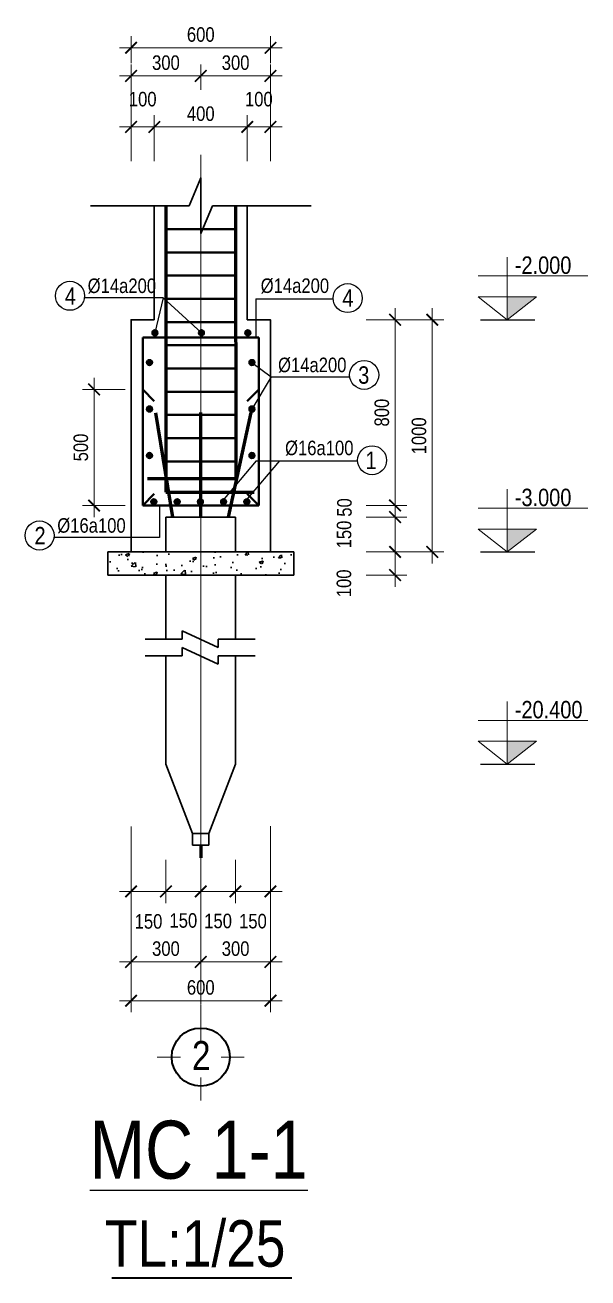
# Model space of a CAD drawing. Header units: inches. Extents: x -995865 to -814036, y 3430062 to 3602072.
# Drawn here: x -888724 to -886301, y 3456154 to 3461550 of the extents above; entities that cross this region are included whole.
import ezdxf
from ezdxf.enums import TextEntityAlignment as Align

# ---------------------------------------------------------------- set-up
doc = ezdxf.new("R2010")
doc.units = ezdxf.units.IN
doc.header["$LTSCALE"] = 2.8
doc.header["$MEASUREMENT"] = 0
doc.linetypes.add('CENTERX2', pattern=[4, 2.5, -0.5, 0.5, -0.5])
doc.linetypes.add('DASHEDX2', pattern=[1.5, 1, -0.5])
for name, color, linetype, lineweight in [('5.TRUC', 1, 'CENTERX2', 13), ('duongkichthuoc', 4, 'Continuous', 13), ('NET BAO', 4, 'Continuous', 30), ('TextThep', 7, 'Continuous', 0), ('THEP DAI', 5, 'Continuous', 40), ('THEP DOC', 2, 'Continuous', 60)]:
    doc.layers.add(name, color=color, linetype=linetype, lineweight=lineweight)
doc.layers.add('NETDUTDUT', color=3, linetype='DASHEDX2')
doc.layers.add('text', color=3, linetype='Continuous')
doc.styles.add('CHỮ', font='VHELVCN0.TTF')
doc.styles.add('Helve-Condense', font='VHELVCN0.TTF')
doc.styles.add('Text.Helve-condense', font='VHELVCN0.TTF')
doc.dimstyles.new('TL25', dxfattribs={"dimscale": 25, "dimtxt": 2.5, "dimasz": 2, "dimexe": 2, "dimexo": 1, "dimgap": 1, "dimtad": 1, "dimdec": 0, "dimzin": 0, "dimdsep": 46, "dimtxsty": 'Helve-Condense', "dimblk": 'ARCHTICK', "dimcen": 2, "dimdle": 2, "dimclrd": 4, "dimclre": 4, "dimclrt": 4, "dimadec": 0, "dimazin": 0, "dimtfac": 0.004, "dimtdec": 0, "dimtmove": 2, "dimatfit": 3, "dimfxl": 1, "dimtolj": 1, "dimtzin": 0, "dimlwd": 9, "dimlwe": 13, "dimarcsym": 1})

# ---------------------------------------------------------------- blocks, each defined once
blk = doc.blocks.new('_ArchTick')
at = {"color": 0, "linetype": 'ByBlock', "const_width": 0.15}
blk.add_lwpolyline([(-0.5, -0.5), (0.5, 0.5)], dxfattribs=at)
blk = doc.blocks.new('*D1124')
at = {"layer": 'DEFPOINTS', "color": 0}
for p in [(-888268.4, 3459980.9), (-888427.3, 3459480.9), (-888268.4, 3459480.9)]:
    blk.add_point(p, dxfattribs=at)
at = {"layer": 'NETDUTDUT', "color": 4, "linetype": 'Continuous', "lineweight": 9}
blk.add_line((-888427.3, 3460030.9), (-888427.3, 3459430.9), dxfattribs=at)
at = {"layer": 'NETDUTDUT', "color": 4, "linetype": 'Continuous', "lineweight": 13}
for p, q in [((-888293.4, 3459980.9), (-888477.3, 3459980.9)), ((-888293.4, 3459480.9), (-888477.3, 3459480.9))]:
    blk.add_line(p, q, dxfattribs=at)
at = {"layer": 'NETDUTDUT', "color": 4, "lineweight": 9, "xscale": 50, "yscale": 50, "zscale": 50}
for p, rotation in [((-888427.3, 3459980.9), 90), ((-888427.3, 3459480.9), 270)]:
    blk.add_blockref('_ArchTick', p, dxfattribs=dict(at, rotation=rotation))
at = {"layer": 'NETDUTDUT', "color": 4, "insert": (-888484.2, 3459730.9), "char_height": 62.5, "attachment_point": 5, "rotation": 90, "style": 'Helve-Condense'}
blk.add_mtext('\\A1;500', dxfattribs=at)
blk = doc.blocks.new('*D1125')
at = {"layer": 'DEFPOINTS', "color": 0}
for p in [(-887281.1, 3460281), (-887281.1, 3459481), (-887131.4, 3459481)]:
    blk.add_point(p, dxfattribs=at)
at = {"layer": 'duongkichthuoc', "color": 4, "linetype": 'Continuous', "lineweight": 9}
blk.add_line((-887131.4, 3460331), (-887131.4, 3459431), dxfattribs=at)
at = {"layer": 'duongkichthuoc', "color": 4, "linetype": 'Continuous', "lineweight": 13}
for p, q in [((-887256.1, 3460281), (-887081.4, 3460281)), ((-887256.1, 3459481), (-887081.4, 3459481))]:
    blk.add_line(p, q, dxfattribs=at)
at = {"layer": 'duongkichthuoc', "color": 4, "lineweight": 9, "xscale": 50, "yscale": 50, "zscale": 50}
for p, rotation in [((-887131.4, 3460281), 90), ((-887131.4, 3459481), 270)]:
    blk.add_blockref('_ArchTick', p, dxfattribs=dict(at, rotation=rotation))
at = {"layer": 'duongkichthuoc', "color": 4, "insert": (-887188.3, 3459881), "char_height": 62.5, "attachment_point": 5, "rotation": 90, "style": 'Helve-Condense'}
blk.add_mtext('\\A1;800', dxfattribs=at)
blk = doc.blocks.new('*D1126')
at = {"layer": 'DEFPOINTS', "color": 0}
for p in [(-887131.4, 3460281), (-887131.4, 3459281), (-886971.4, 3459281)]:
    blk.add_point(p, dxfattribs=at)
at = {"layer": 'duongkichthuoc', "color": 4, "linetype": 'Continuous', "lineweight": 9}
blk.add_line((-886971.4, 3460331), (-886971.4, 3459231), dxfattribs=at)
at = {"layer": 'duongkichthuoc', "color": 4, "linetype": 'Continuous', "lineweight": 13}
for p, q in [((-887106.4, 3460281), (-886921.4, 3460281)), ((-887106.4, 3459281), (-886921.4, 3459281))]:
    blk.add_line(p, q, dxfattribs=at)
at = {"layer": 'duongkichthuoc', "color": 4, "lineweight": 9, "xscale": 50, "yscale": 50, "zscale": 50}
for p, rotation in [((-886971.4, 3460281), 90), ((-886971.4, 3459281), 270)]:
    blk.add_blockref('_ArchTick', p, dxfattribs=dict(at, rotation=rotation))
at = {"layer": 'duongkichthuoc', "color": 4, "insert": (-887028.3, 3459781), "char_height": 62.5, "attachment_point": 5, "rotation": 90, "style": 'Helve-Condense'}
blk.add_mtext('\\A1;1000', dxfattribs=at)
blk = doc.blocks.new('*D1127')
at = {"layer": 'DEFPOINTS', "color": 0}
for p in [(-887281.1, 3459481), (-887281.1, 3459431), (-887131.4, 3459431)]:
    blk.add_point(p, dxfattribs=at)
at = {"layer": 'duongkichthuoc', "color": 4, "linetype": 'Continuous', "lineweight": 9}
blk.add_line((-887131.4, 3459531), (-887131.4, 3459381), dxfattribs=at)
at = {"layer": 'duongkichthuoc', "color": 4, "linetype": 'Continuous', "lineweight": 13}
for p, q in [((-887256.1, 3459481), (-887081.4, 3459481)), ((-887256.1, 3459431), (-887081.4, 3459431))]:
    blk.add_line(p, q, dxfattribs=at)
at = {"layer": 'duongkichthuoc', "color": 4, "lineweight": 9, "xscale": 50, "yscale": 50, "zscale": 50}
for p, rotation in [((-887131.4, 3459481), 90), ((-887131.4, 3459431), 270)]:
    blk.add_blockref('_ArchTick', p, dxfattribs=dict(at, rotation=rotation))
at = {"layer": 'duongkichthuoc', "color": 4, "insert": (-887349.2, 3459472.6), "char_height": 62.5, "attachment_point": 5, "rotation": 90, "style": 'Helve-Condense'}
blk.add_mtext('\\A1;50', dxfattribs=at)
blk = doc.blocks.new('*D1128')
at = {"layer": 'DEFPOINTS', "color": 0}
for p in [(-887281.1, 3459431), (-887281.1, 3459281), (-887131.4, 3459281)]:
    blk.add_point(p, dxfattribs=at)
at = {"layer": 'duongkichthuoc', "color": 4, "linetype": 'Continuous', "lineweight": 9}
blk.add_line((-887131.4, 3459481), (-887131.4, 3459231), dxfattribs=at)
at = {"layer": 'duongkichthuoc', "color": 4, "linetype": 'Continuous', "lineweight": 13}
for p, q in [((-887256.1, 3459431), (-887081.4, 3459431)), ((-887256.1, 3459281), (-887081.4, 3459281))]:
    blk.add_line(p, q, dxfattribs=at)
at = {"layer": 'duongkichthuoc', "color": 4, "lineweight": 9, "xscale": 50, "yscale": 50, "zscale": 50}
for p, rotation in [((-887131.4, 3459431), 90), ((-887131.4, 3459281), 270)]:
    blk.add_blockref('_ArchTick', p, dxfattribs=dict(at, rotation=rotation))
at = {"layer": 'duongkichthuoc', "color": 4, "insert": (-887350.7, 3459356), "char_height": 62.5, "attachment_point": 5, "rotation": 90, "style": 'Helve-Condense'}
blk.add_mtext('\\A1;150', dxfattribs=at)
blk = doc.blocks.new('*D1129')
at = {"layer": 'DEFPOINTS', "color": 0}
for p in [(-887281.1, 3459281), (-887281.1, 3459181), (-887131.4, 3459181)]:
    blk.add_point(p, dxfattribs=at)
at = {"layer": 'duongkichthuoc', "color": 4, "linetype": 'Continuous', "lineweight": 9}
blk.add_line((-887131.4, 3459331), (-887131.4, 3459131), dxfattribs=at)
at = {"layer": 'duongkichthuoc', "color": 4, "linetype": 'Continuous', "lineweight": 13}
for p, q in [((-887256.1, 3459281), (-887081.4, 3459281)), ((-887256.1, 3459181), (-887081.4, 3459181))]:
    blk.add_line(p, q, dxfattribs=at)
at = {"layer": 'duongkichthuoc', "color": 4, "lineweight": 9, "xscale": 50, "yscale": 50, "zscale": 50}
for p, rotation in [((-887131.4, 3459281), 90), ((-887131.4, 3459181), 270)]:
    blk.add_blockref('_ArchTick', p, dxfattribs=dict(at, rotation=rotation))
at = {"layer": 'duongkichthuoc', "color": 4, "insert": (-887351.3, 3459145.8), "char_height": 62.5, "attachment_point": 5, "rotation": 90, "style": 'Helve-Condense'}
blk.add_mtext('\\A1;100', dxfattribs=at)
blk = doc.blocks.new('*D1130')
at = {"layer": 'DEFPOINTS', "color": 0}
for p in [(-888168, 3461111.6), (-888268, 3460939.3), (-888168, 3460939.3)]:
    blk.add_point(p, dxfattribs=at)
at = {"layer": 'NETDUTDUT', "color": 4, "linetype": 'Continuous', "lineweight": 13}
for p, q in [((-888268, 3460964.3), (-888268, 3461161.6)), ((-888168, 3460964.3), (-888168, 3461161.6))]:
    blk.add_line(p, q, dxfattribs=at)
at = {"layer": 'NETDUTDUT', "color": 4, "linetype": 'Continuous', "lineweight": 9}
blk.add_line((-888318, 3461111.6), (-888118, 3461111.6), dxfattribs=at)
at = {"layer": 'NETDUTDUT', "color": 4, "lineweight": 9, "xscale": 50, "yscale": 50, "zscale": 50, "rotation": 180}
blk.add_blockref('_ArchTick', (-888268, 3461111.6), dxfattribs=at)
at = {"layer": 'NETDUTDUT', "color": 4, "lineweight": 9, "xscale": 50, "yscale": 50, "zscale": 50}
blk.add_blockref('_ArchTick', (-888168, 3461111.6), dxfattribs=at)
at = {"layer": 'NETDUTDUT', "color": 4, "insert": (-888218, 3461231), "char_height": 62.5, "attachment_point": 5, "style": 'Helve-Condense'}
blk.add_mtext('\\A1;100', dxfattribs=at)
blk = doc.blocks.new('*D1131')
at = {"layer": 'DEFPOINTS', "color": 0}
for p in [(-887768, 3461111.6), (-888168, 3460939.3), (-887768, 3460939.3)]:
    blk.add_point(p, dxfattribs=at)
at = {"layer": 'NETDUTDUT', "color": 4, "linetype": 'Continuous', "lineweight": 13}
for p, q in [((-888168, 3460964.3), (-888168, 3461161.6)), ((-887768, 3460964.3), (-887768, 3461161.6))]:
    blk.add_line(p, q, dxfattribs=at)
at = {"layer": 'NETDUTDUT', "color": 4, "linetype": 'Continuous', "lineweight": 9}
blk.add_line((-888218, 3461111.6), (-887718, 3461111.6), dxfattribs=at)
at = {"layer": 'NETDUTDUT', "color": 4, "lineweight": 9, "xscale": 50, "yscale": 50, "zscale": 50, "rotation": 180}
blk.add_blockref('_ArchTick', (-888168, 3461111.6), dxfattribs=at)
at = {"layer": 'NETDUTDUT', "color": 4, "lineweight": 9, "xscale": 50, "yscale": 50, "zscale": 50}
blk.add_blockref('_ArchTick', (-887768, 3461111.6), dxfattribs=at)
at = {"layer": 'NETDUTDUT', "color": 4, "insert": (-887968, 3461168.5), "char_height": 62.5, "attachment_point": 5, "style": 'Helve-Condense'}
blk.add_mtext('\\A1;400', dxfattribs=at)
blk = doc.blocks.new('*D1132')
at = {"layer": 'DEFPOINTS', "color": 0}
for p in [(-887668, 3461111.6), (-887768, 3460939.3), (-887668, 3460939.3)]:
    blk.add_point(p, dxfattribs=at)
at = {"layer": 'NETDUTDUT', "color": 4, "linetype": 'Continuous', "lineweight": 13}
for p, q in [((-887768, 3460964.3), (-887768, 3461161.6)), ((-887668, 3460964.3), (-887668, 3461161.6))]:
    blk.add_line(p, q, dxfattribs=at)
at = {"layer": 'NETDUTDUT', "color": 4, "linetype": 'Continuous', "lineweight": 9}
blk.add_line((-887818, 3461111.6), (-887618, 3461111.6), dxfattribs=at)
at = {"layer": 'NETDUTDUT', "color": 4, "lineweight": 9, "xscale": 50, "yscale": 50, "zscale": 50, "rotation": 180}
blk.add_blockref('_ArchTick', (-887768, 3461111.6), dxfattribs=at)
at = {"layer": 'NETDUTDUT', "color": 4, "lineweight": 9, "xscale": 50, "yscale": 50, "zscale": 50}
blk.add_blockref('_ArchTick', (-887668, 3461111.6), dxfattribs=at)
at = {"layer": 'NETDUTDUT', "color": 4, "insert": (-887718, 3461231), "char_height": 62.5, "attachment_point": 5, "style": 'Helve-Condense'}
blk.add_mtext('\\A1;100', dxfattribs=at)
blk = doc.blocks.new('*D1133')
at = {"layer": 'DEFPOINTS', "color": 0}
for p in [(-887968, 3461331.2), (-887968, 3461246.9), (-888268, 3461111.6)]:
    blk.add_point(p, dxfattribs=at)
at = {"layer": 'NETDUTDUT', "color": 4, "linetype": 'Continuous', "lineweight": 13}
for p, q in [((-888268, 3461136.6), (-888268, 3461381.2)), ((-887968, 3461271.9), (-887968, 3461381.2))]:
    blk.add_line(p, q, dxfattribs=at)
at = {"layer": 'NETDUTDUT', "color": 4, "linetype": 'Continuous', "lineweight": 9}
blk.add_line((-888318, 3461331.2), (-887918, 3461331.2), dxfattribs=at)
at = {"layer": 'NETDUTDUT', "color": 4, "lineweight": 9, "xscale": 50, "yscale": 50, "zscale": 50, "rotation": 180}
blk.add_blockref('_ArchTick', (-888268, 3461331.2), dxfattribs=at)
at = {"layer": 'NETDUTDUT', "color": 4, "lineweight": 9, "xscale": 50, "yscale": 50, "zscale": 50}
blk.add_blockref('_ArchTick', (-887968, 3461331.2), dxfattribs=at)
at = {"layer": 'NETDUTDUT', "color": 4, "insert": (-888118, 3461388.1), "char_height": 62.5, "attachment_point": 5, "style": 'Helve-Condense'}
blk.add_mtext('\\A1;300', dxfattribs=at)
blk = doc.blocks.new('*D1134')
at = {"layer": 'DEFPOINTS', "color": 0}
for p in [(-887668, 3461331.2), (-887968, 3461246.9), (-887668, 3461111.6)]:
    blk.add_point(p, dxfattribs=at)
at = {"layer": 'NETDUTDUT', "color": 4, "linetype": 'Continuous', "lineweight": 13}
for p, q in [((-887968, 3461271.9), (-887968, 3461381.2)), ((-887668, 3461136.6), (-887668, 3461381.2))]:
    blk.add_line(p, q, dxfattribs=at)
at = {"layer": 'NETDUTDUT', "color": 4, "linetype": 'Continuous', "lineweight": 9}
blk.add_line((-888018, 3461331.2), (-887618, 3461331.2), dxfattribs=at)
at = {"layer": 'NETDUTDUT', "color": 4, "lineweight": 9, "xscale": 50, "yscale": 50, "zscale": 50, "rotation": 180}
blk.add_blockref('_ArchTick', (-887968, 3461331.2), dxfattribs=at)
at = {"layer": 'NETDUTDUT', "color": 4, "lineweight": 9, "xscale": 50, "yscale": 50, "zscale": 50}
blk.add_blockref('_ArchTick', (-887668, 3461331.2), dxfattribs=at)
at = {"layer": 'NETDUTDUT', "color": 4, "insert": (-887818, 3461388.1), "char_height": 62.5, "attachment_point": 5, "style": 'Helve-Condense'}
blk.add_mtext('\\A1;300', dxfattribs=at)
blk = doc.blocks.new('*D1135')
at = {"layer": 'DEFPOINTS', "color": 0}
for p in [(-887668, 3461452.5), (-888268, 3461361), (-887668, 3461361)]:
    blk.add_point(p, dxfattribs=at)
at = {"layer": 'NETDUTDUT', "color": 4, "linetype": 'Continuous', "lineweight": 13}
for p, q in [((-888268, 3461386), (-888268, 3461502.5)), ((-887668, 3461386), (-887668, 3461502.5))]:
    blk.add_line(p, q, dxfattribs=at)
at = {"layer": 'NETDUTDUT', "color": 4, "linetype": 'Continuous', "lineweight": 9}
blk.add_line((-888318, 3461452.5), (-887618, 3461452.5), dxfattribs=at)
at = {"layer": 'NETDUTDUT', "color": 4, "lineweight": 9, "xscale": 50, "yscale": 50, "zscale": 50, "rotation": 180}
blk.add_blockref('_ArchTick', (-888268, 3461452.5), dxfattribs=at)
at = {"layer": 'NETDUTDUT', "color": 4, "lineweight": 9, "xscale": 50, "yscale": 50, "zscale": 50}
blk.add_blockref('_ArchTick', (-887668, 3461452.5), dxfattribs=at)
at = {"layer": 'NETDUTDUT', "color": 4, "insert": (-887968, 3461509.4), "char_height": 62.5, "attachment_point": 5, "style": 'Helve-Condense'}
blk.add_mtext('\\A1;600', dxfattribs=at)
blk = doc.blocks.new('*D1136')
at = {"layer": 'DEFPOINTS', "color": 0}
for p in [(-888268, 3458122.9), (-888118, 3457980.2), (-888118, 3457818.9)]:
    blk.add_point(p, dxfattribs=at)
at = {"layer": 'NETDUTDUT', "color": 4, "linetype": 'Continuous', "lineweight": 13}
for p, q in [((-888268, 3458097.9), (-888268, 3457768.9)), ((-888118, 3457955.2), (-888118, 3457768.9))]:
    blk.add_line(p, q, dxfattribs=at)
at = {"layer": 'NETDUTDUT', "color": 4, "linetype": 'Continuous', "lineweight": 9}
blk.add_line((-888318, 3457818.9), (-888068, 3457818.9), dxfattribs=at)
at = {"layer": 'NETDUTDUT', "color": 4, "lineweight": 9, "xscale": 50, "yscale": 50, "zscale": 50, "rotation": 180}
blk.add_blockref('_ArchTick', (-888268, 3457818.9), dxfattribs=at)
at = {"layer": 'NETDUTDUT', "color": 4, "lineweight": 9, "xscale": 50, "yscale": 50, "zscale": 50}
blk.add_blockref('_ArchTick', (-888118, 3457818.9), dxfattribs=at)
at = {"layer": 'NETDUTDUT', "color": 4, "insert": (-888193, 3457689.3), "char_height": 62.5, "attachment_point": 5, "style": 'Helve-Condense'}
blk.add_mtext('\\A1;150', dxfattribs=at)
blk = doc.blocks.new('*D1137')
at = {"layer": 'DEFPOINTS', "color": 0}
for p in [(-888118, 3457980.2), (-887968, 3457980.2), (-887968, 3457818.9)]:
    blk.add_point(p, dxfattribs=at)
at = {"layer": 'NETDUTDUT', "color": 4, "linetype": 'Continuous', "lineweight": 13}
for p, q in [((-888118, 3457955.2), (-888118, 3457768.9)), ((-887968, 3457955.2), (-887968, 3457768.9))]:
    blk.add_line(p, q, dxfattribs=at)
at = {"layer": 'NETDUTDUT', "color": 4, "linetype": 'Continuous', "lineweight": 9}
blk.add_line((-888168, 3457818.9), (-887918, 3457818.9), dxfattribs=at)
at = {"layer": 'NETDUTDUT', "color": 4, "lineweight": 9, "xscale": 50, "yscale": 50, "zscale": 50, "rotation": 180}
blk.add_blockref('_ArchTick', (-888118, 3457818.9), dxfattribs=at)
at = {"layer": 'NETDUTDUT', "color": 4, "lineweight": 9, "xscale": 50, "yscale": 50, "zscale": 50}
blk.add_blockref('_ArchTick', (-887968, 3457818.9), dxfattribs=at)
at = {"layer": 'NETDUTDUT', "color": 4, "insert": (-888043, 3457693.4), "char_height": 62.5, "attachment_point": 5, "style": 'Helve-Condense'}
blk.add_mtext('\\A1;150', dxfattribs=at)
blk = doc.blocks.new('*D1138')
at = {"layer": 'DEFPOINTS', "color": 0}
for p in [(-887968, 3457980.2), (-887818.7, 3457980.2), (-887818.7, 3457818.9)]:
    blk.add_point(p, dxfattribs=at)
at = {"layer": 'NETDUTDUT', "color": 4, "linetype": 'Continuous', "lineweight": 13}
for p, q in [((-887968, 3457955.2), (-887968, 3457768.9)), ((-887818.7, 3457955.2), (-887818.7, 3457768.9))]:
    blk.add_line(p, q, dxfattribs=at)
at = {"layer": 'NETDUTDUT', "color": 4, "linetype": 'Continuous', "lineweight": 9}
blk.add_line((-888018, 3457818.9), (-887768.7, 3457818.9), dxfattribs=at)
at = {"layer": 'NETDUTDUT', "color": 4, "lineweight": 9, "xscale": 50, "yscale": 50, "zscale": 50, "rotation": 180}
blk.add_blockref('_ArchTick', (-887968, 3457818.9), dxfattribs=at)
at = {"layer": 'NETDUTDUT', "color": 4, "lineweight": 9, "xscale": 50, "yscale": 50, "zscale": 50}
blk.add_blockref('_ArchTick', (-887818.7, 3457818.9), dxfattribs=at)
at = {"layer": 'NETDUTDUT', "color": 4, "insert": (-887893.4, 3457691.2), "char_height": 62.5, "attachment_point": 5, "style": 'Helve-Condense'}
blk.add_mtext('\\A1;150', dxfattribs=at)
blk = doc.blocks.new('*D1139')
at = {"layer": 'DEFPOINTS', "color": 0}
for p in [(-887668, 3458125.6), (-887818.7, 3457980.2), (-887668, 3457818.9)]:
    blk.add_point(p, dxfattribs=at)
at = {"layer": 'NETDUTDUT', "color": 4, "linetype": 'Continuous', "lineweight": 13}
for p, q in [((-887668, 3458100.6), (-887668, 3457768.9)), ((-887818.7, 3457955.2), (-887818.7, 3457768.9))]:
    blk.add_line(p, q, dxfattribs=at)
at = {"layer": 'NETDUTDUT', "color": 4, "linetype": 'Continuous', "lineweight": 9}
blk.add_line((-887868.7, 3457818.9), (-887618, 3457818.9), dxfattribs=at)
at = {"layer": 'NETDUTDUT', "color": 4, "lineweight": 9, "xscale": 50, "yscale": 50, "zscale": 50, "rotation": 180}
blk.add_blockref('_ArchTick', (-887818.7, 3457818.9), dxfattribs=at)
at = {"layer": 'NETDUTDUT', "color": 4, "lineweight": 9, "xscale": 50, "yscale": 50, "zscale": 50}
blk.add_blockref('_ArchTick', (-887668, 3457818.9), dxfattribs=at)
at = {"layer": 'NETDUTDUT', "color": 4, "insert": (-887743.4, 3457690.4), "char_height": 62.5, "attachment_point": 5, "style": 'Helve-Condense'}
blk.add_mtext('\\A1;150', dxfattribs=at)
blk = doc.blocks.new('*D1140')
at = {"layer": 'DEFPOINTS', "color": 0}
for p in [(-888268, 3457806.3), (-887968, 3457806.3), (-887968, 3457515.2)]:
    blk.add_point(p, dxfattribs=at)
at = {"layer": 'NETDUTDUT', "color": 4, "linetype": 'Continuous', "lineweight": 13}
for p, q in [((-888268, 3457781.3), (-888268, 3457465.2)), ((-887968, 3457781.3), (-887968, 3457465.2))]:
    blk.add_line(p, q, dxfattribs=at)
at = {"layer": 'NETDUTDUT', "color": 4, "linetype": 'Continuous', "lineweight": 9}
blk.add_line((-888318, 3457515.2), (-887918, 3457515.2), dxfattribs=at)
at = {"layer": 'NETDUTDUT', "color": 4, "lineweight": 9, "xscale": 50, "yscale": 50, "zscale": 50, "rotation": 180}
blk.add_blockref('_ArchTick', (-888268, 3457515.2), dxfattribs=at)
at = {"layer": 'NETDUTDUT', "color": 4, "lineweight": 9, "xscale": 50, "yscale": 50, "zscale": 50}
blk.add_blockref('_ArchTick', (-887968, 3457515.2), dxfattribs=at)
at = {"layer": 'NETDUTDUT', "color": 4, "insert": (-888118, 3457572.1), "char_height": 62.5, "attachment_point": 5, "style": 'Helve-Condense'}
blk.add_mtext('\\A1;300', dxfattribs=at)
blk = doc.blocks.new('*D1141')
at = {"layer": 'DEFPOINTS', "color": 0}
for p in [(-887968, 3457806.3), (-887668, 3457818.9), (-887668, 3457515.2)]:
    blk.add_point(p, dxfattribs=at)
at = {"layer": 'NETDUTDUT', "color": 4, "linetype": 'Continuous', "lineweight": 13}
for p, q in [((-887968, 3457781.3), (-887968, 3457465.2)), ((-887668, 3457793.9), (-887668, 3457465.2))]:
    blk.add_line(p, q, dxfattribs=at)
at = {"layer": 'NETDUTDUT', "color": 4, "linetype": 'Continuous', "lineweight": 9}
blk.add_line((-888018, 3457515.2), (-887618, 3457515.2), dxfattribs=at)
at = {"layer": 'NETDUTDUT', "color": 4, "lineweight": 9, "xscale": 50, "yscale": 50, "zscale": 50, "rotation": 180}
blk.add_blockref('_ArchTick', (-887968, 3457515.2), dxfattribs=at)
at = {"layer": 'NETDUTDUT', "color": 4, "lineweight": 9, "xscale": 50, "yscale": 50, "zscale": 50}
blk.add_blockref('_ArchTick', (-887668, 3457515.2), dxfattribs=at)
at = {"layer": 'NETDUTDUT', "color": 4, "insert": (-887818, 3457572.1), "char_height": 62.5, "attachment_point": 5, "style": 'Helve-Condense'}
blk.add_mtext('\\A1;300', dxfattribs=at)
blk = doc.blocks.new('*D1143')
at = {"layer": 'DEFPOINTS', "color": 0}
for p in [(-888268, 3457515.2), (-887668, 3457515.2), (-887668, 3457348.1)]:
    blk.add_point(p, dxfattribs=at)
at = {"layer": 'NETDUTDUT', "color": 4, "linetype": 'Continuous', "lineweight": 13}
for p, q in [((-888268, 3457490.2), (-888268, 3457298.1)), ((-887668, 3457490.2), (-887668, 3457298.1))]:
    blk.add_line(p, q, dxfattribs=at)
at = {"layer": 'NETDUTDUT', "color": 4, "linetype": 'Continuous', "lineweight": 9}
blk.add_line((-888318, 3457348.1), (-887618, 3457348.1), dxfattribs=at)
at = {"layer": 'NETDUTDUT', "color": 4, "lineweight": 9, "xscale": 50, "yscale": 50, "zscale": 50, "rotation": 180}
blk.add_blockref('_ArchTick', (-888268, 3457348.1), dxfattribs=at)
at = {"layer": 'NETDUTDUT', "color": 4, "lineweight": 9, "xscale": 50, "yscale": 50, "zscale": 50}
blk.add_blockref('_ArchTick', (-887668, 3457348.1), dxfattribs=at)
at = {"layer": 'NETDUTDUT', "color": 4, "insert": (-887968, 3457405), "char_height": 62.5, "attachment_point": 5, "style": 'Helve-Condense'}
blk.add_mtext('\\A1;600', dxfattribs=at)

msp = doc.modelspace()

# ---------------------------------------------------------------- hatches: boundary and pattern name
at = {"layer": 'NET BAO'}
for points in [[(-888177.7, 3460224.9, 1), (-888152.7, 3460224.9, 1)], [(-887977.7, 3460224.9, 1), (-887952.7, 3460224.9, 1)], [(-887777.7, 3460224.9, 1), (-887752.7, 3460224.9, 1)], [(-888201, 3460096.7, 1), (-888176, 3460096.7, 1)], [(-887760.1, 3460096.7, 1), (-887735.1, 3460096.7, 1)], [(-888201, 3459896.7, 1), (-888176, 3459896.7, 1)], [(-887760.1, 3459896.7, 1), (-887735.1, 3459896.7, 1)], [(-888201, 3459696.7, 1), (-888176, 3459696.7, 1)], [(-887760.1, 3459696.7, 1), (-887735.1, 3459696.7, 1)], [(-888182.3, 3459496.7, 1), (-888157.3, 3459496.7, 1)], [(-888082.3, 3459496.7, 1), (-888057.3, 3459496.7, 1)], [(-887982.3, 3459496.7, 1), (-887957.3, 3459496.7, 1)], [(-887882.3, 3459496.7, 1), (-887857.3, 3459496.7, 1)], [(-887782.3, 3459496.7, 1), (-887757.3, 3459496.7, 1)]]:
    msp.add_hatch(color=2, dxfattribs=at).paths.add_polyline_path(points)
h = msp.add_hatch(dxfattribs=at)
h.set_pattern_fill('AR-CONC', color=256, scale=20, style=0)
h.set_pattern_definition([(50, (0, 0), (143.4520365, -12.550427), [15, -165]), (355, (0, 0), (-27.750267, 150.438427), [12, -132]), (100.4514, (11.95, -1.05), (115.7018763, 137.8879084), [12.748038, -140.2284224]), (46.1842, (0, 40), (213.44821, -33.103803), [22.5, -247.5]), (96.6356, (17.79, 37.24), (186.932541, 194.823574), [19.122058, -210.3426]), (351.1842, (0, 40), (186.932389, 194.82372), [18, -198]), (21, (20, 30), (119.3814104, -80.523778), [15, -165]), (326, (20, 30), (48.6630664, 145.030009), [12, -132]), (71.4514, (29.95, 23.29), (168.0445257, 64.5060993), [12.748038, -140.2284224]), (37.5, (0, 0), (2.4319711, 66.5787708), [0, -130.4, 0, -134, 0, -132.5]), (7.5, (0, 0), (52.6139075, 78.8823424), [0, -76.4, 0, -127.4, 0, -50.5]), (327.5, (-44.6, 0), (106.7644872, -4.51097435), [0, -50, 0, -156, 0, -207]), (317.5, (-64.6, 0), (116.6372339, 20.0209965), [0, -65, 0, -103.6, 0, -147])])
h.paths.add_polyline_path([(-888268, 3459281), (-888368, 3459281), (-888368, 3459181), (-887968, 3459181), (-887968, 3459281)])
h.paths.add_polyline_path([(-887568, 3459181), (-887568, 3459281), (-887668, 3459281), (-887968, 3459281), (-887968, 3459181)])
at = {"layer": 'text', "lineweight": 20, "ltscale": 20}
h = msp.add_hatch(color=256, dxfattribs=at)
h.dxf.hatch_style = 1
h.paths.add_polyline_path([(-886522.4, 3460379.8), (-886648.2, 3460379.8), (-886648.2, 3460281.4)])
h = msp.add_hatch(color=256, dxfattribs=at)
h.dxf.hatch_style = 1
h.paths.add_polyline_path([(-886522.4, 3459379.4), (-886648.2, 3459379.4), (-886648.2, 3459281)])
h = msp.add_hatch(color=256, dxfattribs=at)
h.dxf.hatch_style = 1
h.paths.add_polyline_path([(-886522.4, 3458465.4), (-886648.2, 3458465.4), (-886648.2, 3458367)])

# ---------------------------------------------------------------- linework, layer by layer
at = {"layer": '5.TRUC'}
msp.add_line((-887968, 3460992.1), (-887968, 3457166.7), dxfattribs=at)
at = {"layer": 'duongkichthuoc'}
msp.add_line((-887131.4, 3460281), (-887131.4, 3459181), dxfattribs=at)
at = {"layer": 'NET BAO'}
for p, q in [((-887968.1, 3460892.4), (-888018.1, 3460772.4)), ((-887968.1, 3460892.4), (-887968, 3460652.6)), ((-888443.1, 3460772.4), (-888018.1, 3460772.4)), ((-888168, 3460772.4), (-888168, 3460281)), ((-887918.1, 3460772.4), (-887968.1, 3460652.4)), ((-887918.1, 3460772.4), (-887493.1, 3460772.4)), ((-887768, 3460772.4), (-887768, 3460281)), ((-888118, 3459430.9), (-888118, 3459281)), ((-887818, 3459430.9), (-888118, 3459430.9)), ((-887818, 3459430.9), (-887818, 3459281)), ((-888268, 3459281), (-888368, 3459281)), ((-888368, 3459281), (-888368, 3459181)), ((-887568, 3459281), (-887668, 3459281)), ((-887568, 3459181), (-887568, 3459281)), ((-888368, 3459181), (-887568, 3459181)), ((-888118, 3459181), (-888118, 3458905.2)), ((-887818, 3459181), (-887818, 3458905.2)), ((-888048.3, 3458905.2), (-888048.3, 3458940.7)), ((-888048.3, 3458940.7), (-887892.4, 3458869.7)), ((-888207.4, 3458905.2), (-888048.3, 3458905.2)), ((-887892.4, 3458905.2), (-887892.4, 3458869.7)), ((-887733.4, 3458905.2), (-887892.4, 3458905.2)), ((-888207.4, 3458833.3), (-888048.3, 3458833.3)), ((-888118, 3458833.3), (-888118, 3458367)), ((-888118, 3458833.3), (-888118, 3458447.1)), ((-888048.3, 3458833.3), (-888048.3, 3458868.8)), ((-888048.3, 3458868.8), (-887892.4, 3458797.8)), ((-887892.4, 3458833.3), (-887892.4, 3458797.8)), ((-887733.4, 3458833.3), (-887892.4, 3458833.3)), ((-887818.7, 3458833.3), (-887818.7, 3458367)), ((-887818, 3458833.3), (-887818, 3458447.1)), ((-888118, 3458367), (-888003.2, 3458068)), ((-887933.2, 3458068), (-887818.7, 3458367)), ((-888003.2, 3458018), (-888003.2, 3458068)), ((-888003.2, 3458068), (-887933.2, 3458068)), ((-887933.2, 3458018), (-888003.2, 3458018)), ((-887933.2, 3458068), (-887933.2, 3458018))]:
    msp.add_line(p, q, dxfattribs=at)
msp.add_lwpolyline([(-888168, 3460281), (-888268, 3460281), (-888268, 3459281), (-887668, 3459281), (-887668, 3460281), (-887768, 3460281)], dxfattribs=at)
at = {"layer": 'NET BAO', "color": 2}
for centre in [(-888165.2, 3460224.9), (-887965.2, 3460224.9), (-887765.2, 3460224.9), (-888188.5, 3460096.7), (-887747.6, 3460096.7), (-888188.5, 3459896.7), (-887747.6, 3459896.7), (-888188.5, 3459696.7), (-887747.6, 3459696.7), (-888169.8, 3459496.7), (-888069.8, 3459496.7), (-887969.8, 3459496.7), (-887869.8, 3459496.7), (-887769.8, 3459496.7)]:
    msp.add_circle(centre, 12.5, dxfattribs=at)
at = {"layer": 'text', "lineweight": 20, "ltscale": 20}
for p, q in [((-886648.2, 3460281.4), (-886648.2, 3460551.4)), ((-886774.1, 3460469.8), (-886301.1, 3460469.8)), ((-886648.2, 3459281), (-886648.2, 3459551)), ((-886774.1, 3459469.4), (-886301.1, 3459469.4)), ((-886648.2, 3458367), (-886648.2, 3458637)), ((-886774.1, 3458555.4), (-886301.1, 3458555.4))]:
    msp.add_line(p, q, dxfattribs=at)
at = {"layer": 'text'}
for p, q in [((-888130.1, 3460375.9), (-888469.2, 3460375.9)), ((-888130.1, 3460375.9), (-888165.2, 3460224.9)), ((-888130.1, 3460375.9), (-887965.2, 3460224.9)), ((-886763.5, 3460281.4), (-886529.2, 3460281.4)), ((-887747.6, 3460096.7), (-887665.6, 3460035.1)), ((-887665.6, 3460035.1), (-887747.6, 3459896.7)), ((-887665.6, 3460035.1), (-887326.5, 3460035.1)), ((-888145.5, 3459480.9), (-888145.5, 3459343.6)), ((-888145.5, 3459343.6), (-888600, 3459343.6)), ((-886763.5, 3459281), (-886529.2, 3459281)), ((-886763.5, 3458367), (-886529.2, 3458367))]:
    msp.add_line(p, q, dxfattribs=at)
at = {"layer": 'text', "color": 3}
for p, q in [((-887730.9, 3460371.9), (-887397.9, 3460371.9)), ((-887730.9, 3460371.9), (-887730.9, 3460204.1)), ((-887729.5, 3459673.3), (-887867.6, 3459509.6)), ((-887629.5, 3459673.3), (-887767.6, 3459509.6)), ((-887729.5, 3459673.3), (-887293, 3459673.3))]:
    msp.add_line(p, q, dxfattribs=at)
at = {"layer": 'text', "lineweight": 35}
msp.add_line((-888350.7, 3456154), (-887575.6, 3456154), dxfattribs=at)
at = {"layer": 'text', "lineweight": 20, "ltscale": 20}
for points in [[(-886774.1, 3460379.8), (-886648.2, 3460281.4), (-886522.4, 3460379.8)], [(-886774.1, 3459379.4), (-886648.2, 3459281), (-886522.4, 3459379.4)], [(-886774.1, 3458465.4), (-886648.2, 3458367), (-886522.4, 3458465.4)]]:
    msp.add_lwpolyline(points, close=True, dxfattribs=at)
at = {"layer": 'text'}
for centre in [(-888531.1, 3460384.2), (-887264.5, 3460043.4), (-888662, 3459351.9)]:
    msp.add_circle(centre, 62.5, dxfattribs=at)
at = {"layer": 'text', "color": 3}
for centre in [(-887335.5, 3460374.4), (-887230.6, 3459675.8)]:
    msp.add_circle(centre, 62.5, dxfattribs=at)
at = {"layer": 'TextThep', "lineweight": 18}
for p, q in [((-887968, 3457192.9), (-887968, 3457292.9)), ((-888155.5, 3457105.4), (-888055.5, 3457105.4)), ((-887880.5, 3457105.4), (-887780.5, 3457105.4)), ((-887968, 3457017.9), (-887968, 3456917.9))]:
    msp.add_line(p, q, dxfattribs=at)
at = {"layer": 'TextThep', "lineweight": 35}
msp.add_circle((-887968, 3457105.4), 125, dxfattribs=at)
at = {"layer": 'THEP DAI'}
for p, q in [((-888118.3, 3460671.1), (-887818.3, 3460671.3)), ((-888118.3, 3460571.1), (-887818.1, 3460571.3)), ((-888118, 3460471.1), (-887818, 3460471.3)), ((-888118.3, 3460371.1), (-887817.8, 3460371.3)), ((-888118.3, 3460271.1), (-887817.7, 3460271.3)), ((-888218, 3459480.9), (-888218, 3460204.1)), ((-887718.6, 3460204.1), (-888218, 3460204.1)), ((-887717.9, 3459481.3), (-887718.6, 3460204.1)), ((-888118.3, 3460171.1), (-887817.5, 3460171.3)), ((-888118.3, 3460071.1), (-887817.4, 3460071.3)), ((-888218, 3459480.9), (-888218, 3460020.9)), ((-888168, 3459930.9), (-888218, 3459980.9)), ((-888118, 3459971.1), (-887817.2, 3459971.3)), ((-887768, 3459930.9), (-887718, 3459980.9)), ((-888118.3, 3459871.1), (-887817.1, 3459871.3)), ((-888118.2, 3459771.1), (-887816.9, 3459771.3)), ((-888117.9, 3459671.1), (-887816.8, 3459671.3)), ((-888218, 3459480.9), (-888168, 3459530.9)), ((-887718, 3459480.9), (-887768, 3459530.9)), ((-888218, 3459480.9), (-887718, 3459480.9))]:
    msp.add_line(p, q, dxfattribs=at)
at = {"layer": 'THEP DOC'}
for p, q in [((-888118.3, 3460772.4), (-888118.3, 3459538.2)), ((-887818.4, 3460772.4), (-887816.7, 3459597.8)), ((-888088, 3459430.9), (-888161.2, 3459879.6)), ((-887968, 3459430.9), (-887968, 3459881)), ((-887848, 3459430.9), (-887750.9, 3459881)), ((-888196.9, 3459597.8), (-887816.7, 3459597.8)), ((-888118.3, 3459538.2), (-887738, 3459538.2)), ((-887968.2, 3458018), (-887968.2, 3457962.8))]:
    msp.add_line(p, q, dxfattribs=at)

# ---------------------------------------------------------------- texts
at = {"layer": 'text', "lineweight": 20, "ltscale": 20, "style": 'CHỮ'}
for s, p in [(' -2.000', (-886639.8, 3460478.8)), (' -3.000', (-886639.8, 3459478.4)), (' -20.400', (-886639.8, 3458564.4))]:
    msp.add_text(s, height=75, dxfattribs=at).set_placement(p)
at = {"layer": 'text', "color": 3, "style": 'Text.Helve-condense'}
msp.add_text('2', height=125, dxfattribs=at).set_placement((-887965.9, 3457112), align=Align.MIDDLE_CENTER)
at = {"layer": 'text', "style": 'Helve-Condense'}
msp.add_text('TL:1/25', height=200, dxfattribs=at).set_placement((-888380.5, 3456202.6))
at = {"layer": 'text', "color": 4, "style": 'Text.Helve-condense'}
for s, insert, char_height, width, attachment_point in [('Þ14a200', (-888455, 3460458.7), 62.5, 924.543, 1), ('Þ14a200', (-887710, 3460459), 62.5, 924.543, 1), ('4', (-888529.1, 3460383.4), 75, 317.247, 5), ('4', (-887334.5, 3460375.3), 75, 317.247, 5), ('Þ14a200', (-887340.7, 3460117.9), 62.5, 924.543, 3), ('3', (-887266.5, 3460042.6), 75, 317.247, 5), ('Þ16a100', (-887605.1, 3459760.3), 62.5, 924.543, 1), ('1', (-887234.8, 3459675.5), 75, 317.247, 5), ('Þ16a100', (-888585.8, 3459426.4), 62.5, 924.543, 1), ('2', (-888660, 3459351.1), 75, 317.247, 5)]:
    msp.add_mtext(s, dxfattribs=dict(at, insert=insert, char_height=char_height, width=width, attachment_point=attachment_point))
at = {"layer": 'text', "insert": (-888446.3, 3456831.5), "char_height": 250, "width": 7049.483, "attachment_point": 1, "style": 'Text.Helve-condense'}
msp.add_mtext('{\\LMC 1-1}', dxfattribs=at)

# ---------------------------------------------------------------- dimensions: what is measured, and where the dimension line sits
at = {"layer": 'duongkichthuoc'}
for base, p1, p2, picture, middle in [((-887131.4, 3459481), (-887281.1, 3460281), (-887281.1, 3459481), '*D1125', (-887188.3, 3459881)), ((-886971.4, 3459281), (-887131.4, 3460281), (-887131.4, 3459281), '*D1126', (-887028.3, 3459781))]:
    dim = msp.add_linear_dim(base=base, p1=p1, p2=p2, angle=90, dimstyle='TL25', dxfattribs=at)
    dim.commit()
    dim.dimension.update_dxf_attribs({"geometry": picture, "text_midpoint": middle})
for base, p1, p2, picture, middle in [((-887131.4, 3459431), (-887281.1, 3459481), (-887281.1, 3459431), '*D1127', (-887349.2, 3459472.6)), ((-887131.4, 3459281), (-887281.1, 3459431), (-887281.1, 3459281), '*D1128', (-887350.7, 3459356)), ((-887131.4, 3459181), (-887281.1, 3459281), (-887281.1, 3459181), '*D1129', (-887351.3, 3459145.8))]:
    dim = msp.add_linear_dim(base=base, p1=p1, p2=p2, angle=90, dimstyle='TL25', dxfattribs=at)
    dim.commit()
    dim.dimension.update_dxf_attribs({"geometry": picture, "text_midpoint": middle, "dimtype": 160})
at = {"layer": 'NETDUTDUT'}
for base, p1, p2, picture, middle in [((-887668, 3461452.5), (-888268, 3461361), (-887668, 3461361), '*D1135', (-887968, 3461509.4)), ((-887968, 3461331.2), (-888268, 3461111.6), (-887968, 3461246.9), '*D1133', (-888118, 3461388.1)), ((-887668, 3461331.2), (-887968, 3461246.9), (-887668, 3461111.6), '*D1134', (-887818, 3461388.1)), ((-888168, 3461111.6), (-888268, 3460939.3), (-888168, 3460939.3), '*D1130', (-888218, 3461231)), ((-887668, 3461111.6), (-887768, 3460939.3), (-887668, 3460939.3), '*D1132', (-887718, 3461231)), ((-887768, 3461111.6), (-888168, 3460939.3), (-887768, 3460939.3), '*D1131', (-887968, 3461168.5)), ((-887968, 3457515.2), (-888268, 3457806.3), (-887968, 3457806.3), '*D1140', (-888118, 3457572.1)), ((-887668, 3457515.2), (-887968, 3457806.3), (-887668, 3457818.9), '*D1141', (-887818, 3457572.1)), ((-887668, 3457348.1), (-888268, 3457515.2), (-887668, 3457515.2), '*D1143', (-887968, 3457405))]:
    dim = msp.add_linear_dim(base=base, p1=p1, p2=p2, dimstyle='TL25', dxfattribs=at)
    dim.commit()
    dim.dimension.update_dxf_attribs({"geometry": picture, "text_midpoint": middle})
dim = msp.add_linear_dim(base=(-888427.3, 3459480.9), p1=(-888268.4, 3459980.9), p2=(-888268.4, 3459480.9), angle=90, dimstyle='TL25', dxfattribs=at)
dim.commit()
dim.dimension.update_dxf_attribs({"geometry": '*D1124', "text_midpoint": (-888484.2, 3459730.9)})
for base, p1, p2, picture, middle in [((-887668, 3457818.9), (-887818.7, 3457980.2), (-887668, 3458125.6), '*D1139', (-887743.4, 3457690.4)), ((-887818.7, 3457818.9), (-887968, 3457980.2), (-887818.7, 3457980.2), '*D1138', (-887893.4, 3457691.2))]:
    dim = msp.add_linear_dim(base=base, p1=p1, p2=p2, text='150', dimstyle='TL25', dxfattribs=at)
    dim.commit()
    dim.dimension.update_dxf_attribs({"geometry": picture, "text_midpoint": middle, "dimtype": 160})
for base, p1, p2, picture, middle in [((-888118, 3457818.9), (-888268, 3458122.9), (-888118, 3457980.2), '*D1136', (-888193, 3457689.3)), ((-887968, 3457818.9), (-888118, 3457980.2), (-887968, 3457980.2), '*D1137', (-888043, 3457693.4))]:
    dim = msp.add_linear_dim(base=base, p1=p1, p2=p2, dimstyle='TL25', dxfattribs=at)
    dim.commit()
    dim.dimension.update_dxf_attribs({"geometry": picture, "text_midpoint": middle, "dimtype": 160})

doc.saveas('drawing.dxf')
